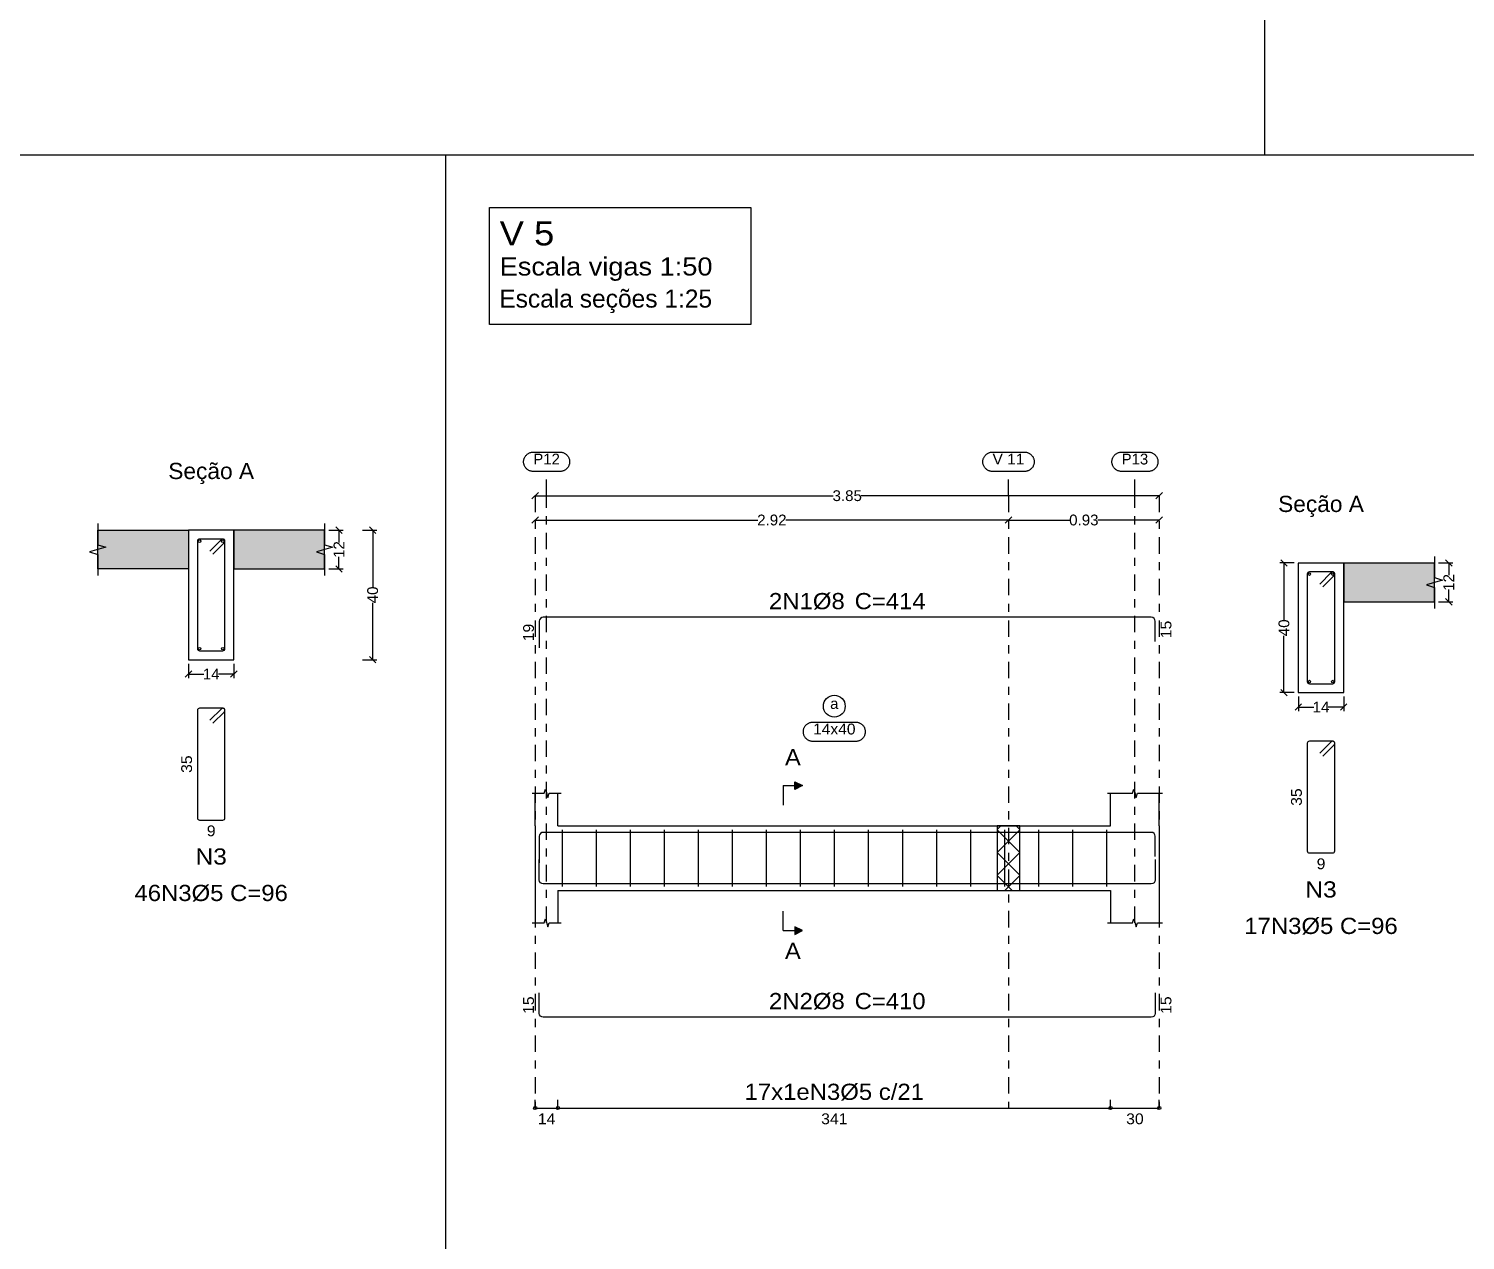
# Model space of a CAD drawing. Header units: centimetres. Extents: x 3194 to 3278, y -951 to -517.
# Drawn here: x 3218.78 to 3236.51, y -860.21 to -845.26 of the extents above; entities that cross this region are included whole.
import ezdxf
from ezdxf.enums import TextEntityAlignment as Align

# ---------------------------------------------------------------- set-up
doc = ezdxf.new("R2010")
doc.units = ezdxf.units.CM
doc.linetypes.add('CYPE_RAYAPUNTO', pattern=[0.4125, 0.2025, -0.105, 0, -0.105])
for name, color, linetype, lineweight in [('ARM_LONGITUDINAL_Ø8', 32, 'Continuous', 9), ('ARM_TRANSVERSAL_Ø5', 120, 'Continuous', 9), ('ELE_ARM_TRANS_TXT_EST', 7, 'Continuous', 9), ('ELE_CONT_NOS', 7, 'Continuous', 9), ('ELE_CONT_VIG_CONCRETO', 7, 'Continuous', 9), ('ELE_COT_COMPRIMENTO_PROJETADO', 8, 'Continuous', 0), ('ELE_COT_COT_ANCORAGENS', 8, 'Continuous', 0), ('ELE_COT_COT_EST', 8, 'Continuous', 0), ('ELE_COT_COT_LIN_APOIOS', 8, 'CYPE_RAYAPUNTO', 0), ('ELE_COT_TEXTOS_ESTRIBOS', 8, 'Continuous', 0), ('ELE_REF_COT_LIN_AUX_COTA', 8, 'CYPE_RAYAPUNTO', 9), ('ELE_REF_LINHAS_MARCAS_PLANTA', 8, 'Continuous', 9), ('ELE_REF_MARCAS_PLANTA', 8, 'Continuous', 9), ('ELE_REF_REF_ESCALA', 3, 'Continuous', 9), ('ELE_REF_REF_NOME', 8, 'Continuous', 9), ('ELE_REF_REF_REFERENCIA', 8, 'Continuous', 9), ('ELE_REF_TEXTO_REF_NOME', 8, 'Continuous', 9), ('ELE_REF_TEXTO_REF_REFERENCIA', 8, 'Continuous', 9), ('POR_ARM_LONG_ARM_TEXTOS', 7, 'Continuous', 9), ('POR_ARM_LONG_TXT_COMP', 7, 'Continuous', 9), ('SEC_CONT_LAJES_CORTE', 8, 'Continuous', 9), ('SEC_CONT_VIG_CONCRETO_CORTE', 7, 'Continuous', 9), ('SEC_COTAS_SEC_DIM_VIGA', 8, 'Continuous', 0), ('SEC_COTAS_TEXTOS_DETALHE_ESTRIBOS', 8, 'Continuous', 0), ('SEC_REF_TXT_NOMES', 2, 'Continuous', 9), ('SEC_REF_TXT_POSICOES_ARM_ESTRIBOS', 7, 'Continuous', 9)]:
    doc.layers.add(name, color=color, linetype=linetype, lineweight=lineweight)
doc.layers.add('COTA CYPE', color=31, linetype='Continuous')
doc.styles.add('CYPETXT', font='arial.ttf', dxfattribs={"height": 0.2})
doc.styles.add('CYPETXT_0.2', font='arial.ttf', dxfattribs={"height": 0.133333})
doc.dimstyles.new('cype_oblique', dxfattribs={"dimtxt": 0.18, "dimasz": 0.18, "dimexe": 0.05, "dimexo": 0.05, "dimgap": 0, "dimtad": 0, "dimdec": 4, "dimzin": 0, "dimdsep": 46, "dimtxsty": 'CYPETXT_0.2', "dimblk": 'OBLIQUE', "dimtsz": 0.04, "dimcen": 0.09, "dimadec": 0, "dimazin": 0, "dimtfac": 1, "dimtdec": 4, "dimtofl": 0, "dimtmove": 2, "dimatfit": 3, "dimfxl": 1, "dimtolj": 1, "dimtzin": 0, "dimarcsym": 0})

# ---------------------------------------------------------------- blocks, each defined once
blk = doc.blocks.new('*D1614')
at = {"layer": 'Defpoints', "color": 0, "transparency": 16777216}
for p in [(3220.756, -853.047), (3221.316, -853.047), (3221.316, -853.224)]:
    blk.add_point(p, dxfattribs=at)
at = {"layer": 'SEC_COTAS_SEC_DIM_VIGA', "color": 0, "lineweight": -2, "transparency": 16777216}
for p, q in [((3220.716, -853.264), (3220.796, -853.184)), ((3220.756, -853.097), (3220.756, -853.274)), ((3220.756, -853.224), (3220.947, -853.224)), ((3221.316, -853.224), (3221.125, -853.224)), ((3221.276, -853.264), (3221.356, -853.184)), ((3221.316, -853.097), (3221.316, -853.274))]:
    blk.add_line(p, q, dxfattribs=at)
at = {"layer": 'SEC_COTAS_SEC_DIM_VIGA', "color": 0, "transparency": 16777216, "insert": (3221.036, -853.224), "char_height": 0.1333, "attachment_point": 5, "style": 'CYPETXT_0.2'}
blk.add_mtext('\\A1;14', dxfattribs=at)
blk = doc.blocks.new('_OBLIQUE')
at = {"color": 0, "linetype": 'ByBlock'}
blk.add_line((-0.5, -0.5), (0.5, 0.5), dxfattribs=at)
blk = doc.blocks.new('*D1615')
at = {"layer": 'Defpoints', "color": 0, "transparency": 16777216}
for p in [(3222.436, -851.447), (3222.613, -851.447), (3222.436, -851.927)]:
    blk.add_point(p, dxfattribs=at)
at = {"layer": 'SEC_COTAS_SEC_DIM_VIGA', "color": 0, "lineweight": -2, "transparency": 16777216}
for p, q in [((3222.486, -851.447), (3222.663, -851.447)), ((3222.653, -851.487), (3222.573, -851.407)), ((3222.613, -851.447), (3222.613, -851.598)), ((3222.613, -851.927), (3222.613, -851.775)), ((3222.486, -851.927), (3222.663, -851.927)), ((3222.653, -851.967), (3222.573, -851.887))]:
    blk.add_line(p, q, dxfattribs=at)
at = {"layer": 'SEC_COTAS_SEC_DIM_VIGA', "color": 0, "transparency": 16777216, "insert": (3222.613, -851.687), "char_height": 0.1333, "attachment_point": 5, "rotation": 90, "style": 'CYPETXT_0.2'}
blk.add_mtext('\\A1;12', dxfattribs=at)
blk = doc.blocks.new('*D1616')
at = {"layer": 'Defpoints', "color": 0, "transparency": 16777216}
for p in [(3222.852, -851.447), (3223.029, -851.447), (3222.852, -853.047)]:
    blk.add_point(p, dxfattribs=at)
at = {"layer": 'SEC_COTAS_SEC_DIM_VIGA', "color": 0, "lineweight": -2, "transparency": 16777216}
for p, q in [((3222.902, -851.447), (3223.079, -851.447)), ((3223.069, -851.487), (3222.989, -851.407)), ((3223.029, -851.447), (3223.029, -852.149)), ((3223.029, -853.047), (3223.029, -852.345)), ((3222.902, -853.047), (3223.079, -853.047)), ((3223.069, -853.087), (3222.989, -853.007))]:
    blk.add_line(p, q, dxfattribs=at)
at = {"layer": 'SEC_COTAS_SEC_DIM_VIGA', "color": 0, "transparency": 16777216, "insert": (3223.029, -852.247), "char_height": 0.1333, "attachment_point": 5, "rotation": 90, "style": 'CYPETXT_0.2'}
blk.add_mtext('\\A1;40', dxfattribs=at)
blk = doc.blocks.new('*D1247')
at = {"layer": 'Defpoints', "color": 0, "transparency": 16777216}
for p in [(3234.452, -853.453), (3235.012, -853.453), (3235.012, -853.631)]:
    blk.add_point(p, dxfattribs=at)
at = {"layer": 'SEC_COTAS_SEC_DIM_VIGA', "color": 0, "lineweight": -2, "transparency": 16777216}
for p, q in [((3234.452, -853.503), (3234.452, -853.681)), ((3235.012, -853.503), (3235.012, -853.681)), ((3234.412, -853.671), (3234.492, -853.591)), ((3234.452, -853.631), (3234.643, -853.631)), ((3235.012, -853.631), (3234.821, -853.631)), ((3234.972, -853.671), (3235.052, -853.591))]:
    blk.add_line(p, q, dxfattribs=at)
at = {"layer": 'SEC_COTAS_SEC_DIM_VIGA', "color": 0, "transparency": 16777216, "insert": (3234.732, -853.631), "char_height": 0.1333, "attachment_point": 5, "style": 'CYPETXT_0.2'}
blk.add_mtext('\\A1;14', dxfattribs=at)
blk = doc.blocks.new('*D1248')
at = {"layer": 'Defpoints', "color": 0, "transparency": 16777216}
for p in [(3234.275, -851.853), (3234.452, -851.853), (3234.452, -853.453)]:
    blk.add_point(p, dxfattribs=at)
at = {"layer": 'SEC_COTAS_SEC_DIM_VIGA', "color": 0, "lineweight": -2, "transparency": 16777216}
for p, q in [((3234.402, -851.853), (3234.225, -851.853)), ((3234.315, -851.893), (3234.235, -851.813)), ((3234.275, -851.853), (3234.275, -852.556)), ((3234.275, -853.453), (3234.275, -852.751)), ((3234.402, -853.453), (3234.225, -853.453)), ((3234.315, -853.493), (3234.235, -853.413))]:
    blk.add_line(p, q, dxfattribs=at)
at = {"layer": 'SEC_COTAS_SEC_DIM_VIGA', "color": 0, "transparency": 16777216, "insert": (3234.275, -852.653), "char_height": 0.1333, "attachment_point": 5, "rotation": 90, "style": 'CYPETXT_0.2'}
blk.add_mtext('\\A1;40', dxfattribs=at)
blk = doc.blocks.new('*D1249')
at = {"layer": 'Defpoints', "color": 0, "transparency": 16777216}
for p in [(3236.132, -851.853), (3236.309, -851.853), (3236.132, -852.333)]:
    blk.add_point(p, dxfattribs=at)
at = {"layer": 'SEC_COTAS_SEC_DIM_VIGA', "color": 0, "lineweight": -2, "transparency": 16777216}
for p, q in [((3236.182, -851.853), (3236.359, -851.853)), ((3236.349, -851.893), (3236.269, -851.813)), ((3236.309, -851.853), (3236.309, -852.005)), ((3236.182, -852.333), (3236.359, -852.333)), ((3236.349, -852.373), (3236.269, -852.293)), ((3236.309, -852.333), (3236.309, -852.182))]:
    blk.add_line(p, q, dxfattribs=at)
at = {"layer": 'SEC_COTAS_SEC_DIM_VIGA', "color": 0, "transparency": 16777216, "insert": (3236.309, -852.093), "char_height": 0.1333, "attachment_point": 5, "rotation": 90, "style": 'CYPETXT_0.2'}
blk.add_mtext('\\A1;12', dxfattribs=at)
blk = doc.blocks.new('*D1244')
at = {"layer": 'Defpoints', "color": 0, "transparency": 16777216}
for p in [(3225.035, -851.323), (3225.035, -851.323), (3230.875, -851.323)]:
    blk.add_point(p, dxfattribs=at)
at = {"layer": 'ELE_COT_COMPRIMENTO_PROJETADO', "color": 0, "lineweight": -2, "transparency": 16777216}
for p, q in [((3224.995, -851.363), (3225.075, -851.283)), ((3225.035, -851.323), (3227.782, -851.323)), ((3230.875, -851.323), (3228.129, -851.323)), ((3230.835, -851.363), (3230.915, -851.283))]:
    blk.add_line(p, q, dxfattribs=at)
at = {"layer": 'ELE_COT_COMPRIMENTO_PROJETADO', "color": 0, "transparency": 16777216, "insert": (3227.955, -851.323), "char_height": 0.1333, "attachment_point": 5, "style": 'CYPETXT_0.2'}
blk.add_mtext('\\A1;2.92', dxfattribs=at)
blk = doc.blocks.new('*D1245')
at = {"layer": 'Defpoints', "color": 0, "transparency": 16777216}
for p in [(3230.875, -851.323), (3230.875, -851.323), (3232.735, -851.323)]:
    blk.add_point(p, dxfattribs=at)
at = {"layer": 'ELE_COT_COMPRIMENTO_PROJETADO', "color": 0, "lineweight": -2, "transparency": 16777216}
for p, q in [((3230.835, -851.363), (3230.915, -851.283)), ((3230.875, -851.323), (3231.632, -851.323)), ((3232.735, -851.323), (3231.979, -851.323)), ((3232.695, -851.363), (3232.775, -851.283))]:
    blk.add_line(p, q, dxfattribs=at)
at = {"layer": 'ELE_COT_COMPRIMENTO_PROJETADO', "color": 0, "transparency": 16777216, "insert": (3231.805, -851.323), "char_height": 0.1333, "attachment_point": 5, "style": 'CYPETXT_0.2'}
blk.add_mtext('\\A1;0.93', dxfattribs=at)
blk = doc.blocks.new('*D1246')
at = {"layer": 'Defpoints', "color": 0, "transparency": 16777216}
for p in [(3225.035, -851.023), (3225.035, -851.023), (3232.735, -851.023)]:
    blk.add_point(p, dxfattribs=at)
at = {"layer": 'ELE_COT_COMPRIMENTO_PROJETADO', "color": 0, "lineweight": -2, "transparency": 16777216}
for p, q in [((3224.995, -851.063), (3225.075, -850.983)), ((3225.035, -851.023), (3228.712, -851.023)), ((3232.735, -851.023), (3229.059, -851.023)), ((3232.695, -851.063), (3232.775, -850.983))]:
    blk.add_line(p, q, dxfattribs=at)
at = {"layer": 'ELE_COT_COMPRIMENTO_PROJETADO', "color": 0, "transparency": 16777216, "insert": (3228.885, -851.023), "char_height": 0.1333, "attachment_point": 5, "style": 'CYPETXT_0.2'}
blk.add_mtext('\\A1;3.85', dxfattribs=at)

msp = doc.modelspace()

# ---------------------------------------------------------------- hatches: boundary and pattern name
at = {"layer": 'ELE_REF_LINHAS_MARCAS_PLANTA'}
for points in [[(3228.23845, -854.64898), (3228.23845, -854.55298), (3228.33445, -854.60098)], [(3228.23845, -856.34298), (3228.23845, -856.43898), (3228.33445, -856.39098)]]:
    msp.add_hatch(color=256, dxfattribs=at).paths.add_polyline_path(points)
at = {"layer": 'SEC_CONT_LAJES_CORTE', "true_color": 0xdad7d3}
for points in [[(3219.63607, -851.44691), (3220.75607, -851.44691), (3220.75607, -851.92691), (3219.63607, -851.92691)], [(3222.43607, -851.44691), (3221.31607, -851.44691), (3221.31607, -851.92691), (3222.43607, -851.92691)], [(3236.13195, -851.85348), (3235.01195, -851.85348), (3235.01195, -852.33348), (3236.13195, -852.33348)]]:
    msp.add_hatch(color=254, dxfattribs=at).paths.add_polyline_path(points)

# ---------------------------------------------------------------- linework, layer by layer
for p, q in [((3234.03516, -833.53142), (3234.03516, -846.81879)), ((3259.9194, -846.81879), (3196.8194, -846.81879)), ((3223.92726, -846.81879), (3223.92726, -860.62006))]:
    msp.add_line(p, q)
at = {"layer": 'ARM_LONGITUDINAL_Ø8'}
for points in [[(3232.68545, -852.82348), (3232.68545, -852.57148), (3232.6818, -852.55311), (3232.67139, -852.53754), (3232.65582, -852.52714), (3232.63745, -852.52348), (3225.13345, -852.52348), (3225.11508, -852.52714), (3225.09951, -852.53754), (3225.08911, -852.55311), (3225.08545, -852.57148), (3225.08545, -852.8989)], [(3232.68545, -855.47798), (3232.68545, -855.22598), (3232.6818, -855.20761), (3232.67139, -855.19204), (3232.65582, -855.18164), (3232.63745, -855.17798), (3225.13345, -855.17798), (3225.11508, -855.18164), (3225.09951, -855.19204), (3225.08911, -855.20761), (3225.08545, -855.22598), (3225.08545, -855.55339)], [(3232.68545, -855.51398), (3232.68545, -855.76598), (3232.6818, -855.78435), (3232.67139, -855.79992), (3232.65582, -855.81033), (3232.63745, -855.81398), (3225.13345, -855.81398), (3225.11508, -855.81033), (3225.09951, -855.79992), (3225.08911, -855.78435), (3225.08545, -855.76598), (3225.08545, -855.51398)], [(3232.68545, -857.16098), (3232.68545, -857.41298), (3232.6818, -857.43135), (3232.67139, -857.44692), (3232.65582, -857.45733), (3232.63745, -857.46098), (3225.13345, -857.46098), (3225.11508, -857.45733), (3225.09951, -857.44692), (3225.08911, -857.43135), (3225.08545, -857.41298), (3225.08545, -857.16098)]]:
    msp.add_lwpolyline(points, dxfattribs=at)
for centre in [(3220.89207, -851.58291), (3221.18007, -851.58291), (3234.58795, -851.98948), (3234.87595, -851.98948), (3220.89207, -852.91091), (3221.18007, -852.91091), (3234.58795, -853.31748), (3234.87595, -853.31748)]:
    msp.add_circle(centre, 0.016, dxfattribs=at)
at = {"layer": 'ARM_TRANSVERSAL_Ø5'}
for p, q in [((3225.36545, -855.14598), (3225.36545, -855.84598)), ((3225.78545, -855.14598), (3225.78545, -855.84598)), ((3226.20545, -855.14598), (3226.20545, -855.84598)), ((3226.62545, -855.14598), (3226.62545, -855.84598)), ((3227.04545, -855.14598), (3227.04545, -855.84598)), ((3227.46545, -855.14598), (3227.46545, -855.84598)), ((3227.88545, -855.14598), (3227.88545, -855.84598)), ((3228.30545, -855.14598), (3228.30545, -855.84598)), ((3228.72545, -855.14598), (3228.72545, -855.84598)), ((3229.14545, -855.14598), (3229.14545, -855.84598)), ((3229.56545, -855.14598), (3229.56545, -855.84598)), ((3229.98545, -855.14598), (3229.98545, -855.84598)), ((3230.40545, -855.14598), (3230.40545, -855.84598)), ((3230.82545, -855.14598), (3230.82545, -855.84598)), ((3231.24545, -855.14598), (3231.24545, -855.84598)), ((3231.66545, -855.14598), (3231.66545, -855.84598)), ((3232.08545, -855.14598), (3232.08545, -855.84598))]:
    msp.add_line(p, q, dxfattribs=at)
for points in [[(3221.05704, -851.74272), (3221.19846, -851.6013), (3221.20169, -851.59736), (3221.20409, -851.59286), (3221.20557, -851.58799), (3221.20607, -851.58291), (3221.20557, -851.57784), (3221.20409, -851.57296), (3221.20169, -851.56847), (3221.19846, -851.56453), (3221.19452, -851.5613), (3221.19002, -851.55889), (3221.18515, -851.55741), (3221.18007, -851.55691), (3220.89207, -851.55691), (3220.88212, -851.55889), (3220.87369, -851.56453), (3220.86805, -851.57296), (3220.86607, -851.58291), (3220.86607, -852.91091), (3220.86805, -852.92086), (3220.87369, -852.9293), (3220.88212, -852.93494), (3220.89207, -852.93691), (3221.18007, -852.93691), (3221.19002, -852.93494), (3221.19846, -852.9293), (3221.20409, -852.92086), (3221.20607, -852.91091), (3221.20607, -851.58291), (3221.20557, -851.57784), (3221.20409, -851.57296), (3221.20169, -851.56847), (3221.19846, -851.56453), (3221.19452, -851.5613), (3221.19002, -851.55889), (3221.18515, -851.55741), (3221.18007, -851.55691), (3221.175, -851.55741), (3221.17012, -851.55889), (3221.16563, -851.5613), (3221.16169, -851.56453), (3221.02027, -851.70595)], [(3234.75292, -852.14929), (3234.89434, -852.00787), (3234.89757, -852.00393), (3234.89997, -851.99943), (3234.90145, -851.99456), (3234.90195, -851.98948), (3234.90145, -851.98441), (3234.89997, -851.97953), (3234.89757, -851.97504), (3234.89434, -851.9711), (3234.8904, -851.96787), (3234.8859, -851.96546), (3234.88102, -851.96398), (3234.87595, -851.96348), (3234.58795, -851.96348), (3234.578, -851.96546), (3234.56957, -851.9711), (3234.56393, -851.97953), (3234.56195, -851.98948), (3234.56195, -853.31748), (3234.56393, -853.32743), (3234.56957, -853.33587), (3234.578, -853.3415), (3234.58795, -853.34348), (3234.87595, -853.34348), (3234.8859, -853.3415), (3234.89434, -853.33587), (3234.89997, -853.32743), (3234.90195, -853.31748), (3234.90195, -851.98948), (3234.90145, -851.98441), (3234.89997, -851.97953), (3234.89757, -851.97504), (3234.89434, -851.9711), (3234.8904, -851.96787), (3234.8859, -851.96546), (3234.88102, -851.96398), (3234.87595, -851.96348), (3234.87088, -851.96398), (3234.866, -851.96546), (3234.86151, -851.96787), (3234.85757, -851.9711), (3234.71615, -852.11252)], [(3221.05704, -853.83205), (3221.19846, -853.69063), (3221.20169, -853.68669), (3221.20409, -853.6822), (3221.20557, -853.67732), (3221.20607, -853.67225), (3221.20557, -853.66718), (3221.20409, -853.6623), (3221.20169, -853.6578), (3221.19846, -853.65386), (3221.19452, -853.65063), (3221.19002, -853.64823), (3221.18515, -853.64675), (3221.18007, -853.64625), (3220.89207, -853.64625), (3220.88212, -853.64823), (3220.87369, -853.65386), (3220.86805, -853.6623), (3220.86607, -853.67225), (3220.86607, -855.00025), (3220.86805, -855.0102), (3220.87369, -855.01863), (3220.88212, -855.02427), (3220.89207, -855.02625), (3221.18007, -855.02625), (3221.19002, -855.02427), (3221.19846, -855.01863), (3221.20409, -855.0102), (3221.20607, -855.00025), (3221.20607, -853.67225), (3221.20557, -853.66718), (3221.20409, -853.6623), (3221.20169, -853.6578), (3221.19846, -853.65386), (3221.19452, -853.65063), (3221.19002, -853.64823), (3221.18515, -853.64675), (3221.18007, -853.64625), (3221.175, -853.64675), (3221.17012, -853.64823), (3221.16563, -853.65063), (3221.16169, -853.65386), (3221.02027, -853.79528)], [(3234.75292, -854.23862), (3234.89434, -854.0972), (3234.89757, -854.09326), (3234.89997, -854.08877), (3234.90145, -854.08389), (3234.90195, -854.07882), (3234.90145, -854.07374), (3234.89997, -854.06887), (3234.89757, -854.06437), (3234.89434, -854.06043), (3234.8904, -854.0572), (3234.8859, -854.0548), (3234.88102, -854.05332), (3234.87595, -854.05282), (3234.58795, -854.05282), (3234.578, -854.0548), (3234.56957, -854.06043), (3234.56393, -854.06887), (3234.56195, -854.07882), (3234.56195, -855.40682), (3234.56393, -855.41677), (3234.56957, -855.4252), (3234.578, -855.43084), (3234.58795, -855.43282), (3234.87595, -855.43282), (3234.8859, -855.43084), (3234.89434, -855.4252), (3234.89997, -855.41677), (3234.90195, -855.40682), (3234.90195, -854.07882), (3234.90145, -854.07374), (3234.89997, -854.06887), (3234.89757, -854.06437), (3234.89434, -854.06043), (3234.8904, -854.0572), (3234.8859, -854.0548), (3234.88102, -854.05332), (3234.87595, -854.05282), (3234.87088, -854.05332), (3234.866, -854.0548), (3234.86151, -854.0572), (3234.85757, -854.06043), (3234.71615, -854.20185)]]:
    msp.add_lwpolyline(points, dxfattribs=at)
at = {"layer": 'COTA CYPE'}
msp.add_lwpolyline([(3224.47083, -847.46559), (3227.69723, -847.46559), (3227.69723, -848.90907), (3224.47083, -848.90907)], close=True, dxfattribs=at)
at = {"layer": 'ELE_CONT_NOS'}
for p, q in [((3225.03545, -855.09598), (3225.03545, -854.69598)), ((3225.31545, -855.09598), (3225.31545, -854.69598)), ((3232.13545, -855.09598), (3232.13545, -854.69598)), ((3232.73545, -855.09598), (3232.73545, -854.69598)), ((3225.03545, -855.89598), (3225.03545, -856.29598)), ((3225.31545, -855.89598), (3225.31545, -856.29598)), ((3232.13545, -855.89598), (3232.13545, -856.29598)), ((3232.73545, -855.89598), (3232.73545, -856.29598))]:
    msp.add_line(p, q, dxfattribs=at)
at = {"layer": 'ELE_CONT_NOS', "lineweight": 0}
for p, q in [((3230.73545, -855.14237), (3230.78184, -855.09598)), ((3230.73545, -855.42522), (3231.01545, -855.14522)), ((3231.01545, -855.42522), (3230.73545, -855.14522)), ((3231.01545, -855.14237), (3230.96906, -855.09598)), ((3230.73545, -855.70806), (3231.01545, -855.42806)), ((3231.01545, -855.70806), (3230.73545, -855.42806)), ((3230.92053, -855.89598), (3230.73545, -855.7109)), ((3230.83037, -855.89598), (3231.01545, -855.7109))]:
    msp.add_line(p, q, dxfattribs=at)
at = {"layer": 'ELE_CONT_NOS'}
for points in [[(3224.99545, -854.69598), (3225.14545, -854.69598), (3225.16045, -854.64598), (3225.19045, -854.74598), (3225.20545, -854.69598), (3225.35545, -854.69598)], [(3232.09545, -854.69598), (3232.40545, -854.69598), (3232.42045, -854.64598), (3232.45045, -854.74598), (3232.46545, -854.69598), (3232.77545, -854.69598)], [(3225.03545, -855.09598), (3225.03545, -855.89598)], [(3232.73545, -855.09598), (3232.73545, -855.89598)], [(3224.99545, -856.29598), (3225.14545, -856.29598), (3225.16045, -856.24598), (3225.19045, -856.34598), (3225.20545, -856.29598), (3225.35545, -856.29598)], [(3232.09545, -856.29598), (3232.40545, -856.29598), (3232.42045, -856.24598), (3232.45045, -856.34598), (3232.46545, -856.29598), (3232.77545, -856.29598)]]:
    msp.add_lwpolyline(points, dxfattribs=at)
at = {"layer": 'ELE_CONT_NOS', "lineweight": 0}
msp.add_lwpolyline([(3230.73545, -855.09598), (3230.73545, -855.89598), (3231.01545, -855.89598), (3231.01545, -855.09598), (3230.73545, -855.09598)], close=True, dxfattribs=at)
at = {"layer": 'ELE_CONT_VIG_CONCRETO'}
for p, q in [((3225.31545, -855.09598), (3230.87545, -855.09598)), ((3230.87545, -855.09598), (3232.13545, -855.09598)), ((3225.31545, -855.89598), (3230.87545, -855.89598)), ((3230.87545, -855.89598), (3232.13545, -855.89598))]:
    msp.add_line(p, q, dxfattribs=at)
at = {"layer": 'ELE_COT_COT_EST'}
for p, q in [((3225.03545, -858.58098), (3225.03545, -858.48098)), ((3225.31545, -858.58098), (3225.31545, -858.48098)), ((3232.13545, -858.58098), (3232.13545, -858.48098))]:
    msp.add_line(p, q, dxfattribs=at)
for points in [[(3225.03545, -858.58098), (3225.31545, -858.58098), (3225.31545, -858.48098)], [(3225.31545, -858.58098), (3232.13545, -858.58098), (3232.13545, -858.48098)], [(3232.13545, -858.58098), (3232.73545, -858.58098), (3232.73545, -858.48098)]]:
    msp.add_lwpolyline(points, dxfattribs=at)
for centre in [(3225.03545, -858.58098), (3225.31545, -858.58098), (3225.31545, -858.58098), (3232.13545, -858.58098), (3232.13545, -858.58098), (3232.73545, -858.58098)]:
    msp.add_circle(centre, 0.02, dxfattribs=at)
at = {"layer": 'ELE_COT_COT_LIN_APOIOS'}
for p, q in [((3225.03545, -851.02348), (3225.03545, -858.58098)), ((3225.03545, -851.02348), (3225.03545, -858.58098)), ((3230.87545, -851.02348), (3230.87545, -858.58098)), ((3232.73545, -851.02348), (3232.73545, -858.58098)), ((3232.73545, -851.02348), (3232.73545, -858.58098))]:
    msp.add_line(p, q, dxfattribs=at)
at = {"layer": 'ELE_REF_COT_LIN_AUX_COTA'}
for p, q in [((3225.17545, -851.02348), (3225.17545, -850.72348)), ((3230.87545, -851.02348), (3230.87545, -850.72348)), ((3232.43545, -851.02348), (3232.43545, -850.72348)), ((3225.17545, -856.29598), (3225.17545, -851.02348)), ((3232.43545, -856.29598), (3232.43545, -851.02348))]:
    msp.add_line(p, q, dxfattribs=at)
at = {"layer": 'ELE_REF_LINHAS_MARCAS_PLANTA'}
for p, q in [((3228.09445, -854.60098), (3228.09445, -854.84098)), ((3228.09445, -854.60098), (3228.23845, -854.60098)), ((3228.09445, -856.39098), (3228.09445, -856.15098)), ((3228.09445, -856.39098), (3228.23845, -856.39098))]:
    msp.add_line(p, q, dxfattribs=at)
for points in [[(3228.23845, -854.64898), (3228.23845, -854.55298), (3228.33445, -854.60098)], [(3228.23845, -856.34298), (3228.23845, -856.43898), (3228.33445, -856.39098)]]:
    msp.add_lwpolyline(points, close=True, dxfattribs=at)
at = {"layer": 'ELE_REF_REF_NOME'}
msp.add_lwpolyline([(3228.98745, -853.81598), (3228.99547, -853.81625), (3229.00345, -853.81705), (3229.01135, -853.81839), (3229.01916, -853.82025), (3229.02682, -853.82262), (3229.0343, -853.8255), (3229.04157, -853.82888), (3229.04861, -853.83273), (3229.05537, -853.83705), (3229.06182, -853.84181), (3229.06795, -853.84698), (3229.07371, -853.85256), (3229.07909, -853.85851), (3229.08406, -853.8648), (3229.0886, -853.87141), (3229.09269, -853.87831), (3229.0963, -853.88547), (3229.09943, -853.89285), (3229.10206, -853.90043), (3229.10418, -853.90816), (3229.10578, -853.91602), (3229.10685, -853.92397), (3229.10739, -853.93197), (3229.10739, -853.93999), (3229.10685, -853.94799), (3229.10578, -853.95594), (3229.10418, -853.9638), (3229.10206, -853.97154), (3229.09943, -853.97911), (3229.0963, -853.98649), (3229.09269, -853.99365), (3229.0886, -854.00055), (3229.08406, -854.00716), (3229.07909, -854.01346), (3229.07371, -854.01941), (3229.06795, -854.02498), (3229.06182, -854.03016), (3229.05537, -854.03492), (3229.04861, -854.03923), (3229.04157, -854.04308), (3229.0343, -854.04646), (3229.02682, -854.04934), (3229.01916, -854.05172), (3229.01135, -854.05358), (3229.00345, -854.05491), (3228.99547, -854.05571), (3228.98745, -854.05598), (3228.46345, -854.05598), (3228.45544, -854.05571), (3228.44746, -854.05491), (3228.43955, -854.05358), (3228.43175, -854.05172), (3228.42409, -854.04934), (3228.41661, -854.04646), (3228.40933, -854.04308), (3228.4023, -854.03923), (3228.39554, -854.03492), (3228.38908, -854.03016), (3228.38296, -854.02498), (3228.37719, -854.01941), (3228.37181, -854.01346), (3228.36684, -854.00716), (3228.36231, -854.00055), (3228.35822, -853.99365), (3228.3546, -853.98649), (3228.35147, -853.97911), (3228.34884, -853.97154), (3228.34672, -853.9638), (3228.34512, -853.95594), (3228.34405, -853.94799), (3228.34352, -853.93999), (3228.34352, -853.93197), (3228.34405, -853.92397), (3228.34512, -853.91602), (3228.34672, -853.90816), (3228.34884, -853.90043), (3228.35147, -853.89285), (3228.3546, -853.88547), (3228.35822, -853.87831), (3228.36231, -853.87141), (3228.36684, -853.8648), (3228.37181, -853.85851), (3228.37719, -853.85256), (3228.38296, -853.84698), (3228.38908, -853.84181), (3228.39554, -853.83705), (3228.4023, -853.83273), (3228.40933, -853.82888), (3228.41661, -853.8255), (3228.42409, -853.82262), (3228.43175, -853.82025), (3228.43955, -853.81839), (3228.44746, -853.81705), (3228.45544, -853.81625), (3228.46345, -853.81598), (3228.98745, -853.81598)], close=True, dxfattribs=at)
msp.add_circle((3228.72545, -853.62128), 0.13471, dxfattribs=at)
at = {"layer": 'ELE_REF_REF_REFERENCIA'}
for points in [[(3225.33945, -850.48348), (3225.34747, -850.48375), (3225.35545, -850.48455), (3225.36335, -850.48589), (3225.37116, -850.48775), (3225.37882, -850.49012), (3225.3863, -850.49301), (3225.39357, -850.49638), (3225.40061, -850.50024), (3225.40737, -850.50455), (3225.41382, -850.50931), (3225.41995, -850.51449), (3225.42571, -850.52006), (3225.43109, -850.52601), (3225.43606, -850.5323), (3225.4406, -850.53891), (3225.44469, -850.54581), (3225.4483, -850.55297), (3225.45143, -850.56035), (3225.45406, -850.56793), (3225.45618, -850.57567), (3225.45778, -850.58352), (3225.45885, -850.59147), (3225.45939, -850.59947), (3225.45939, -850.60749), (3225.45885, -850.61549), (3225.45778, -850.62344), (3225.45618, -850.6313), (3225.45406, -850.63904), (3225.45143, -850.64661), (3225.4483, -850.654), (3225.44469, -850.66115), (3225.4406, -850.66805), (3225.43606, -850.67466), (3225.43109, -850.68096), (3225.42571, -850.68691), (3225.41995, -850.69248), (3225.41382, -850.69766), (3225.40737, -850.70242), (3225.40061, -850.70673), (3225.39357, -850.71059), (3225.3863, -850.71396), (3225.37882, -850.71684), (3225.37116, -850.71922), (3225.36335, -850.72108), (3225.35545, -850.72241), (3225.34747, -850.72322), (3225.33945, -850.72348), (3225.01145, -850.72348), (3225.00344, -850.72322), (3224.99546, -850.72241), (3224.98755, -850.72108), (3224.97975, -850.71922), (3224.97209, -850.71684), (3224.96461, -850.71396), (3224.95733, -850.71059), (3224.9503, -850.70673), (3224.94354, -850.70242), (3224.93708, -850.69766), (3224.93096, -850.69248), (3224.92519, -850.68691), (3224.91981, -850.68096), (3224.91484, -850.67466), (3224.91031, -850.66805), (3224.90622, -850.66115), (3224.9026, -850.654), (3224.89947, -850.64661), (3224.89684, -850.63904), (3224.89472, -850.6313), (3224.89312, -850.62344), (3224.89205, -850.61549), (3224.89152, -850.60749), (3224.89152, -850.59947), (3224.89205, -850.59147), (3224.89312, -850.58352), (3224.89472, -850.57567), (3224.89684, -850.56793), (3224.89947, -850.56035), (3224.9026, -850.55297), (3224.90622, -850.54581), (3224.91031, -850.53891), (3224.91484, -850.5323), (3224.91981, -850.52601), (3224.92519, -850.52006), (3224.93096, -850.51449), (3224.93708, -850.50931), (3224.94354, -850.50455), (3224.9503, -850.50024), (3224.95733, -850.49638), (3224.96461, -850.49301), (3224.97209, -850.49012), (3224.97975, -850.48775), (3224.98755, -850.48589), (3224.99546, -850.48455), (3225.00344, -850.48375), (3225.01145, -850.48348), (3225.33945, -850.48348)], [(3231.07245, -850.48348), (3231.08047, -850.48375), (3231.08845, -850.48455), (3231.09635, -850.48589), (3231.10416, -850.48775), (3231.11182, -850.49012), (3231.1193, -850.49301), (3231.12657, -850.49638), (3231.13361, -850.50024), (3231.14037, -850.50455), (3231.14682, -850.50931), (3231.15295, -850.51449), (3231.15871, -850.52006), (3231.16409, -850.52601), (3231.16906, -850.5323), (3231.1736, -850.53891), (3231.17769, -850.54581), (3231.1813, -850.55297), (3231.18443, -850.56035), (3231.18706, -850.56793), (3231.18918, -850.57567), (3231.19078, -850.58352), (3231.19185, -850.59147), (3231.19239, -850.59947), (3231.19239, -850.60749), (3231.19185, -850.61549), (3231.19078, -850.62344), (3231.18918, -850.6313), (3231.18706, -850.63904), (3231.18443, -850.64661), (3231.1813, -850.654), (3231.17769, -850.66115), (3231.1736, -850.66805), (3231.16906, -850.67466), (3231.16409, -850.68096), (3231.15871, -850.68691), (3231.15295, -850.69248), (3231.14682, -850.69766), (3231.14037, -850.70242), (3231.13361, -850.70673), (3231.12657, -850.71059), (3231.1193, -850.71396), (3231.11182, -850.71684), (3231.10416, -850.71922), (3231.09635, -850.72108), (3231.08845, -850.72241), (3231.08047, -850.72322), (3231.07245, -850.72348), (3230.67845, -850.72348), (3230.67044, -850.72322), (3230.66246, -850.72241), (3230.65455, -850.72108), (3230.64675, -850.71922), (3230.63909, -850.71684), (3230.63161, -850.71396), (3230.62433, -850.71059), (3230.6173, -850.70673), (3230.61054, -850.70242), (3230.60408, -850.69766), (3230.59796, -850.69248), (3230.59219, -850.68691), (3230.58681, -850.68096), (3230.58184, -850.67466), (3230.57731, -850.66805), (3230.57322, -850.66115), (3230.5696, -850.654), (3230.56647, -850.64661), (3230.56384, -850.63904), (3230.56172, -850.6313), (3230.56012, -850.62344), (3230.55905, -850.61549), (3230.55852, -850.60749), (3230.55852, -850.59947), (3230.55905, -850.59147), (3230.56012, -850.58352), (3230.56172, -850.57567), (3230.56384, -850.56793), (3230.56647, -850.56035), (3230.5696, -850.55297), (3230.57322, -850.54581), (3230.57731, -850.53891), (3230.58184, -850.5323), (3230.58681, -850.52601), (3230.59219, -850.52006), (3230.59796, -850.51449), (3230.60408, -850.50931), (3230.61054, -850.50455), (3230.6173, -850.50024), (3230.62433, -850.49638), (3230.63161, -850.49301), (3230.63909, -850.49012), (3230.64675, -850.48775), (3230.65455, -850.48589), (3230.66246, -850.48455), (3230.67044, -850.48375), (3230.67845, -850.48348), (3231.07245, -850.48348)], [(3232.59945, -850.48348), (3232.60747, -850.48375), (3232.61545, -850.48455), (3232.62335, -850.48589), (3232.63116, -850.48775), (3232.63882, -850.49012), (3232.6463, -850.49301), (3232.65357, -850.49638), (3232.66061, -850.50024), (3232.66737, -850.50455), (3232.67382, -850.50931), (3232.67995, -850.51449), (3232.68571, -850.52006), (3232.69109, -850.52601), (3232.69606, -850.5323), (3232.7006, -850.53891), (3232.70469, -850.54581), (3232.7083, -850.55297), (3232.71143, -850.56035), (3232.71406, -850.56793), (3232.71618, -850.57567), (3232.71778, -850.58352), (3232.71885, -850.59147), (3232.71939, -850.59947), (3232.71939, -850.60749), (3232.71885, -850.61549), (3232.71778, -850.62344), (3232.71618, -850.6313), (3232.71406, -850.63904), (3232.71143, -850.64661), (3232.7083, -850.654), (3232.70469, -850.66115), (3232.7006, -850.66805), (3232.69606, -850.67466), (3232.69109, -850.68096), (3232.68571, -850.68691), (3232.67995, -850.69248), (3232.67382, -850.69766), (3232.66737, -850.70242), (3232.66061, -850.70673), (3232.65357, -850.71059), (3232.6463, -850.71396), (3232.63882, -850.71684), (3232.63116, -850.71922), (3232.62335, -850.72108), (3232.61545, -850.72241), (3232.60747, -850.72322), (3232.59945, -850.72348), (3232.27145, -850.72348), (3232.26344, -850.72322), (3232.25546, -850.72241), (3232.24755, -850.72108), (3232.23975, -850.71922), (3232.23209, -850.71684), (3232.22461, -850.71396), (3232.21733, -850.71059), (3232.2103, -850.70673), (3232.20354, -850.70242), (3232.19708, -850.69766), (3232.19096, -850.69248), (3232.18519, -850.68691), (3232.17981, -850.68096), (3232.17484, -850.67466), (3232.17031, -850.66805), (3232.16622, -850.66115), (3232.1626, -850.654), (3232.15947, -850.64661), (3232.15684, -850.63904), (3232.15472, -850.6313), (3232.15312, -850.62344), (3232.15205, -850.61549), (3232.15152, -850.60749), (3232.15152, -850.59947), (3232.15205, -850.59147), (3232.15312, -850.58352), (3232.15472, -850.57567), (3232.15684, -850.56793), (3232.15947, -850.56035), (3232.1626, -850.55297), (3232.16622, -850.54581), (3232.17031, -850.53891), (3232.17484, -850.5323), (3232.17981, -850.52601), (3232.18519, -850.52006), (3232.19096, -850.51449), (3232.19708, -850.50931), (3232.20354, -850.50455), (3232.2103, -850.50024), (3232.21733, -850.49638), (3232.22461, -850.49301), (3232.23209, -850.49012), (3232.23975, -850.48775), (3232.24755, -850.48589), (3232.25546, -850.48455), (3232.26344, -850.48375), (3232.27145, -850.48348), (3232.59945, -850.48348)]]:
    msp.add_lwpolyline(points, close=True, dxfattribs=at)
at = {"layer": 'SEC_CONT_LAJES_CORTE'}
for points in [[(3219.63607, -851.36691), (3219.63607, -851.62691), (3219.73607, -851.65691), (3219.53607, -851.71691), (3219.63607, -851.74691), (3219.63607, -852.00691)], [(3219.63607, -851.44691), (3220.75607, -851.44691), (3220.75607, -851.92691), (3219.63607, -851.92691)], [(3222.43607, -851.44691), (3221.31607, -851.44691), (3221.31607, -851.92691), (3222.43607, -851.92691)], [(3222.43607, -851.36691), (3222.43607, -851.62691), (3222.53607, -851.65691), (3222.33607, -851.71691), (3222.43607, -851.74691), (3222.43607, -852.00691)], [(3236.13195, -851.77348), (3236.13195, -852.03348), (3236.23195, -852.06348), (3236.03195, -852.12348), (3236.13195, -852.15348), (3236.13195, -852.41348)], [(3236.13195, -851.85348), (3235.01195, -851.85348), (3235.01195, -852.33348), (3236.13195, -852.33348)]]:
    msp.add_lwpolyline(points, dxfattribs=at)
at = {"layer": 'SEC_CONT_LAJES_CORTE', "color": 254, "true_color": 0xdad7d3}
for points in [[(3219.63607, -851.44691), (3220.75607, -851.44691), (3220.75607, -851.92691), (3219.63607, -851.92691)], [(3222.43607, -851.44691), (3221.31607, -851.44691), (3221.31607, -851.92691), (3222.43607, -851.92691)], [(3236.13195, -851.85348), (3235.01195, -851.85348), (3235.01195, -852.33348), (3236.13195, -852.33348)]]:
    msp.add_lwpolyline(points, close=True, dxfattribs=at)
at = {"layer": 'SEC_CONT_VIG_CONCRETO_CORTE'}
for points in [[(3221.31607, -851.44691), (3220.75607, -851.44691), (3220.75607, -853.04691), (3221.31607, -853.04691), (3221.31607, -851.44691)], [(3235.01195, -851.85348), (3234.45195, -851.85348), (3234.45195, -853.45348), (3235.01195, -853.45348), (3235.01195, -851.85348)]]:
    msp.add_lwpolyline(points, close=True, dxfattribs=at)

# ---------------------------------------------------------------- texts
at = {"layer": 'COTA CYPE', "style": 'CYPETXT', "width": 1.080185}
msp.add_text('V 5', height=0.297399, dxfattribs=at).set_placement((3224.59624, -847.93236), (3225.26985, -847.93236), align=Align.FIT)
at = {"layer": 'ELE_ARM_TRANS_TXT_EST', "style": 'CYPETXT', "width": 1.055863}
msp.add_text('17x1eN3%%c5 c/21', height=0.2, dxfattribs=at).set_placement((3227.61845, -858.48098), (3229.83245, -858.48098), align=Align.FIT)
at = {"layer": 'ELE_COT_COT_ANCORAGENS', "style": 'CYPETXT', "width": 1.042546}
for s, p, p2 in [('19', (3225.01879, -852.81919), (3225.01879, -852.60319)), ('15', (3232.88545, -852.78148), (3232.88545, -852.56548)), ('15', (3225.01879, -857.41898), (3225.01879, -857.20298)), ('15', (3232.88545, -857.41898), (3232.88545, -857.20298))]:
    msp.add_text(s, height=0.133333, rotation=90, dxfattribs=at).set_placement(p, p2, align=Align.FIT)
at = {"layer": 'ELE_COT_TEXTOS_ESTRIBOS', "style": 'CYPETXT', "width": 1.042546}
for s, p, p2 in [('14', (3225.06745, -858.78098), (3225.28345, -858.78098)), ('341', (3228.56345, -858.78098), (3228.88745, -858.78098)), ('30', (3232.32745, -858.78098), (3232.54345, -858.78098))]:
    msp.add_text(s, height=0.133333, dxfattribs=at).set_placement(p, p2, align=Align.FIT)
at = {"layer": 'ELE_REF_MARCAS_PLANTA', "style": 'CYPETXT', "width": 1.044083}
for p, p2 in [((3228.11695, -854.35098), (3228.31195, -854.35098)), ((3228.11695, -856.74098), (3228.31195, -856.74098))]:
    msp.add_text('A', height=0.2, dxfattribs=at).set_placement(p, p2, align=Align.FIT)
at = {"layer": 'ELE_REF_REF_ESCALA', "style": 'CYPETXT'}
for s, width, p, p2 in [('Escala vigas 1:50', 1.075389, (3224.59624, -848.30411), (3227.22264, -848.30411)), ('Escala seções 1:25', 0.971968, (3224.59136, -848.70023), (3227.21777, -848.70023))]:
    msp.add_text(s, height=0.2230494, dxfattribs=dict(at, width=width)).set_placement(p, p2, align=Align.FIT)
at = {"layer": 'ELE_REF_TEXTO_REF_NOME', "style": 'CYPETXT'}
for s, height, width, p, p2 in [('a', 0.13333, 0.984627, (3228.67445, -853.65461), (3228.77645, -853.65461)), ('14x40', 0.133333, 1.032505, (3228.46345, -853.96932), (3228.98745, -853.96932))]:
    msp.add_text(s, height=height, dxfattribs=dict(at, width=width)).set_placement(p, p2, align=Align.FIT)
at = {"layer": 'ELE_REF_TEXTO_REF_REFERENCIA', "style": 'CYPETXT'}
for s, width, p, p2 in [('P12', 0.989671, (3225.01145, -850.63682), (3225.33945, -850.63682)), ('V 11', 1.028253, (3230.67845, -850.63682), (3231.07245, -850.63682)), ('P13', 0.989671, (3232.27145, -850.63682), (3232.59945, -850.63682))]:
    msp.add_text(s, height=0.133333, dxfattribs=dict(at, width=width)).set_placement(p, p2, align=Align.FIT)
at = {"layer": 'POR_ARM_LONG_ARM_TEXTOS', "style": 'CYPETXT', "width": 1.057309}
for s, p, p2 in [('2N1%%c8', (3227.91895, -852.42348), (3228.85495, -852.42348)), ('2N2%%c8', (3227.91895, -857.36098), (3228.85495, -857.36098))]:
    msp.add_text(s, height=0.2, dxfattribs=at).set_placement(p, p2, align=Align.FIT)
at = {"layer": 'POR_ARM_LONG_TXT_COMP', "style": 'CYPETXT', "width": 1.053117}
for s, p, p2 in [(' C=414', (3228.89495, -852.42348), (3229.85195, -852.42348)), (' C=410', (3228.89495, -857.36098), (3229.85195, -857.36098))]:
    msp.add_text(s, height=0.2, dxfattribs=at).set_placement(p, p2, align=Align.FIT)
at = {"layer": 'SEC_COTAS_TEXTOS_DETALHE_ESTRIBOS', "style": 'CYPETXT', "width": 1.042546}
for p, p2 in [((3220.79941, -854.44425), (3220.79941, -854.22825)), ((3234.49529, -854.85082), (3234.49529, -854.63482))]:
    msp.add_text('35', height=0.133333, rotation=90, dxfattribs=at).set_placement(p, p2, align=Align.FIT)
for p, p2 in [((3220.98207, -855.22625), (3221.09007, -855.22625)), ((3234.67795, -855.63282), (3234.78595, -855.63282))]:
    msp.add_text('9', height=0.13333, dxfattribs=at).set_placement(p, p2, align=Align.FIT)
at = {"layer": 'SEC_REF_TXT_NOMES', "style": 'CYPETXT', "width": 1.002256}
for p, p2 in [((3220.50657, -850.81691), (3221.56557, -850.81691)), ((3234.20245, -851.22348), (3235.26145, -851.22348))]:
    msp.add_text('Seção A', height=0.2, dxfattribs=at).set_placement(p, p2, align=Align.FIT)
at = {"layer": 'SEC_REF_TXT_POSICOES_ARM_ESTRIBOS', "style": 'CYPETXT'}
for s, width, p, p2 in [('N3', 1.083541, (3220.84257, -855.57625), (3221.22957, -855.57625)), ('46N3%%c5 C=96', 1.055186, (3220.08957, -856.02625), (3221.98257, -856.02625)), ('N3', 1.083541, (3234.53845, -855.98282), (3234.92545, -855.98282)), ('17N3%%c5 C=96', 1.055186, (3233.78545, -856.43282), (3235.67845, -856.43282))]:
    msp.add_text(s, height=0.2, dxfattribs=dict(at, width=width)).set_placement(p, p2, align=Align.FIT)

# ---------------------------------------------------------------- dimensions: what is measured, and where the dimension line sits
at = {"layer": 'ELE_COT_COMPRIMENTO_PROJETADO'}
for p1, p2, text, picture, middle in [((3232.73545, -851.02348), (3225.03545, -851.02348), '3.85', '*D1246', (3228.88545, -851.02348)), ((3230.87545, -851.32348), (3225.03545, -851.32348), '2.92', '*D1244', (3227.95545, -851.32348)), ((3232.73545, -851.32348), (3230.87545, -851.32348), '0.93', '*D1245', (3231.80545, -851.32348))]:
    dim = msp.add_aligned_dim(p1=p1, p2=p2, distance=0, text=text, dimstyle='cype_oblique', override={"dimexe": 0, "dimexo": 0}, dxfattribs=at)
    dim.commit()
    dim.dimension.update_dxf_attribs({"geometry": picture, "text_midpoint": middle})
at = {"layer": 'SEC_COTAS_SEC_DIM_VIGA'}
for p1, p2, distance, text, picture, middle in [((3222.43607, -851.92691), (3222.43607, -851.44691), -0.17733, '12', '*D1615', (3222.61341, -851.68691)), ((3222.85207, -853.04691), (3222.85207, -851.44691), -0.17733, '40', '*D1616', (3223.02941, -852.24691)), ((3234.45195, -853.45348), (3234.45195, -851.85348), 0.17733, '40', '*D1248', (3234.27462, -852.65348)), ((3236.13195, -852.33348), (3236.13195, -851.85348), -0.17733, '12', '*D1249', (3236.30929, -852.09348)), ((3220.75607, -853.04691), (3221.31607, -853.04691), -0.17733, '14', '*D1614', (3221.03607, -853.22425)), ((3234.45195, -853.45348), (3235.01195, -853.45348), -0.17733, '14', '*D1247', (3234.73195, -853.63082))]:
    dim = msp.add_aligned_dim(p1=p1, p2=p2, distance=distance, text=text, dimstyle='cype_oblique', dxfattribs=at)
    dim.commit()
    dim.dimension.update_dxf_attribs({"geometry": picture, "text_midpoint": middle})

doc.saveas('drawing.dxf')
